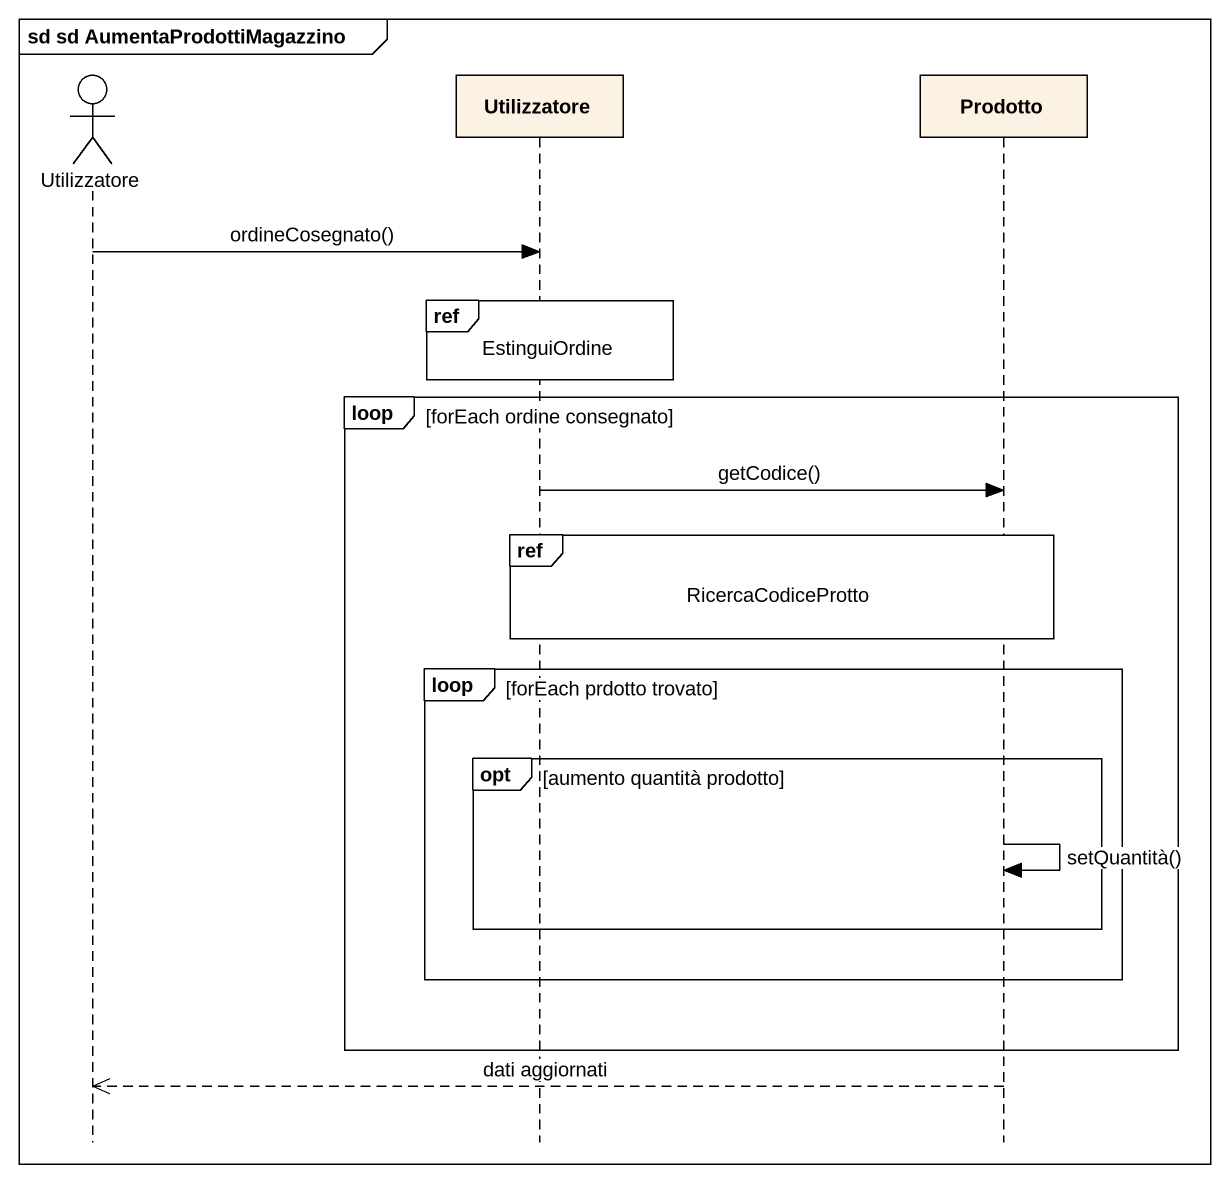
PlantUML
@startuml
mainframe sd sd AumentaProdottiMagazzino
hide footbox
actor Utilizzatore
participant "Utilizzatore" as Utilizzatore_2
participant Prodotto

Utilizzatore -> Utilizzatore_2 : ordineCosegnato()
ref over Utilizzatore_2 : EstinguiOrdine
loop forEach ordine consegnato
  Utilizzatore_2 -> Prodotto : getCodice()
  ref over Utilizzatore_2, Prodotto : RicercaCodiceProtto
  loop forEach prdotto trovato
    opt aumento quantità prodotto
      Prodotto -> Prodotto : setQuantità()
    end
  end
end
Prodotto -->> Utilizzatore : dati aggiornati
@enduml
